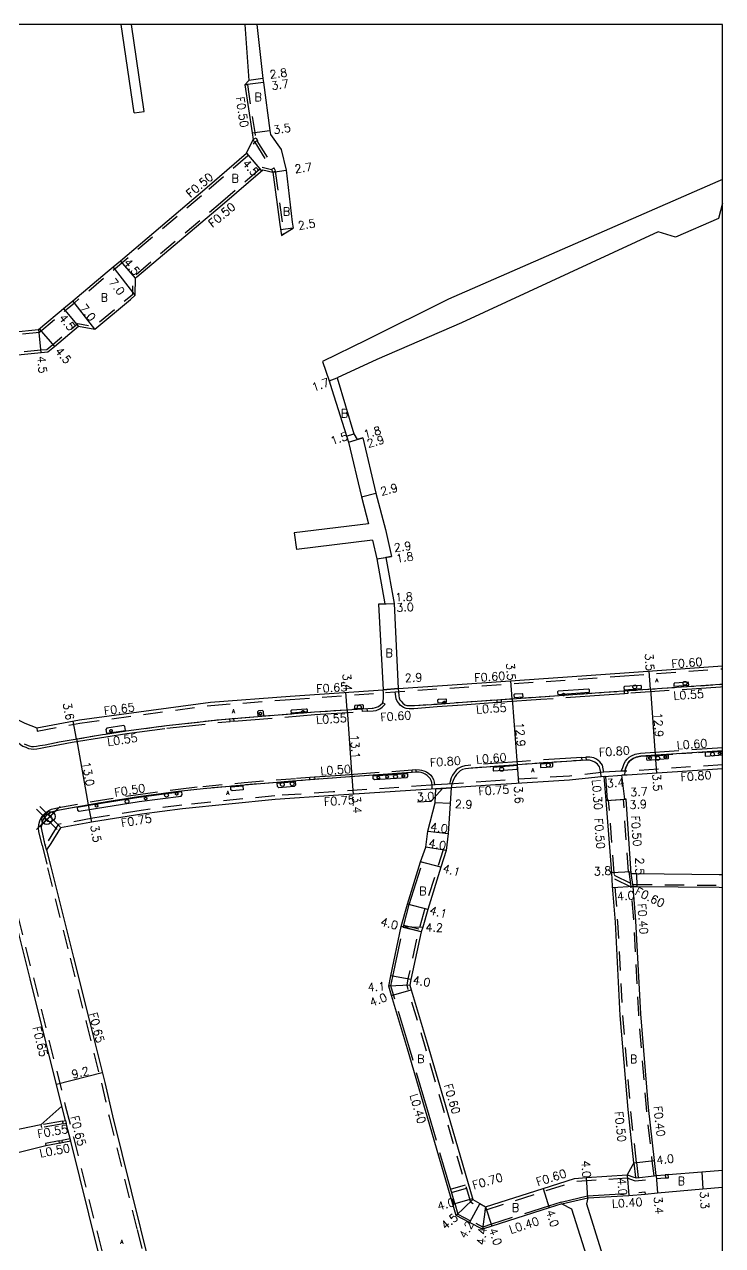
# Model space of a CAD drawing. Header units: metres. Extents: x -2400 to -1600, y -109800 to -109200.
# Drawn here: x -1735.9 to -1600, y -109437.7 to -109200 of the extents above; entities that cross this region are included whole.
import ezdxf

# ---------------------------------------------------------------- set-up
doc = ezdxf.new("R2010")
doc.units = ezdxf.units.M
doc.header["$LTSCALE"] = 2.5
doc.header["$PDMODE"] = 35
doc.header["$PDSIZE"] = 2
for name, pattern in [('2213000', [1.5, 1, -0.5]), ('2227000', [2.5, 2, -0.5]), ('2232000', [2.5, 1.5, -1]), ('2233000', [4, 3, -1])]:
    doc.linetypes.add(name, pattern=pattern)
doc.layers.get('0').update_dxf_attribs({"color": 150, "lineweight": 30})
for name, color, linetype in [('2101000', 177, 'Continuous'), ('2101001', 1, 'Continuous'), ('2102000', 191, 'Continuous'), ('2102001', 191, 'Continuous'), ('2213000', 6, '2213000'), ('2227000', 3, '2227000'), ('2227100', 7, 'Continuous'), ('2232000', 4, '2232000'), ('2233000', 62, '2233000'), ('2235000', 7, 'Continuous'), ('2236000', 3, 'Continuous'), ('2236100', 96, 'Continuous'), ('2238000', 11, 'Continuous'), ('2239000', 3, 'Continuous'), ('9107000', 111, 'Continuous'), ('9201100', 215, 'Continuous'), ('9201500', 222, 'Continuous'), ('9201600', 215, 'Continuous'), ('9202100', 82, 'Continuous'), ('9203500', 155, 'Continuous'), ('999', 7, 'Continuous')]:
    doc.layers.add(name, color=color, linetype=linetype)
doc.styles.add('Dm_Anotation', font='txt.shx', dxfattribs={"bigfont": 'pscdm.shx'})

# ---------------------------------------------------------------- blocks, each defined once
blk = doc.blocks.new('223900')
blk.add_lwpolyline([(-0.22, -0.37), (-0.44, -0.3), (-0.47, -0.27), (-0.48, -0.24), (-0.44, 0.01), (-0.48, 0.23), (-0.47, 0.27), (-0.45, 0.29), (-0.21, 0.38), (-0.04, 0.53), (0, 0.54), (0.03, 0.53), (0.22, 0.37), (0.44, 0.3), (0.47, 0.27), (0.48, 0.24), (0.44, -0.01), (0.48, -0.23), (0.47, -0.27), (0.45, -0.29), (0.21, -0.38), (0.04, -0.53), (0, -0.54), (-0.03, -0.53)], close=True)
blk = doc.blocks.new('223800')
blk.add_circle((0, 0), 0.75)

msp = doc.modelspace()

# ---------------------------------------------------------------- linework, layer by layer
at = {"layer": '2101000', "flags": 128}
for points in [[(-1692.99, -109200), (-1692.26, -109210.94)], [(-1690.69, -109200), (-1689.49, -109210.54), (-1689.4, -109211.29), (-1688.12, -109220.64), (-1688, -109221.45)], [(-1692.26, -109210.94), (-1693.01, -109211.79), (-1691.58, -109221.13), (-1691.41, -109222.37)], [(-1688, -109221.45), (-1685.94, -109224.35)], [(-1700.33, -109231.69), (-1692.68, -109225.09), (-1691.41, -109222.37)], [(-1685.94, -109224.35), (-1684.97, -109228.4), (-1683.78, -109238.51), (-1683.62, -109239.64)], [(-1697.41, -109235.11), (-1689.54, -109228.32)], [(-1689.54, -109228.32), (-1687.59, -109228.78), (-1686.19, -109238.94), (-1685.9, -109241.09)], [(-1733.17, -109259.39), (-1727.94, -109254.99), (-1726.52, -109253.8), (-1719.81, -109248.16), (-1718.66, -109247.19), (-1717.25, -109245.99), (-1700.33, -109231.69)], [(-1731.35, -109263.73), (-1730.1, -109262.69), (-1725.39, -109258.73), (-1722.22, -109259.33), (-1715.3, -109253.52), (-1714.36, -109252.72), (-1714.3, -109249.39), (-1714.02, -109249.16), (-1697.41, -109235.11)], [(-1748.63, -109260.92), (-1733.17, -109259.39)], [(-1752.88, -109265.86), (-1748.36, -109265.41), (-1732.68, -109263.87), (-1731.35, -109263.73)], [(-1676.62, -109269.38), (-1676.06, -109271.04), (-1672.85, -109281.32)], [(-1672.85, -109281.32), (-1670.3, -109291.98), (-1668.94, -109297.19)], [(-1670.06, -109280.5), (-1671.12, -109280.81)], [(-1670.06, -109280.5), (-1667.5, -109291.22), (-1665.65, -109298.34), (-1664.46, -109303.6), (-1665.55, -109303.75)], [(-1668.16, -109300.36), (-1667.33, -109304.01)], [(-1665.55, -109303.75), (-1663.96, -109312.73)], [(-1617.25, -109421.59), (-1618.41, -109411.18), (-1619.93, -109392.89), (-1620.88, -109374.77), (-1621.42, -109367.77), (-1621.59, -109365.16), (-1622.69, -109351.05), (-1623.05, -109346.36)], [(-1618.8, -109350.78), (-1619.02, -109350.8), (-1619.63, -109346.12)], [(-1631.3, -109429.6), (-1633.75, -109430.38), (-1644.9, -109433.95), (-1646.74, -109434.52), (-1649.27, -109433.22), (-1651.87, -109431.86), (-1652.52, -109429.63), (-1657.85, -109411.39), (-1661.34, -109399.41), (-1664.44, -109389.03), (-1664.97, -109387.18), (-1664.61, -109385.22), (-1662.55, -109375.62), (-1661.37, -109371.21), (-1658.81, -109363), (-1657.77, -109360.14), (-1657.41, -109357.03), (-1655.96, -109351.55), (-1655.85, -109348.82)], [(-1652.86, -109348.57), (-1653.06, -109351.67), (-1653.43, -109357.51), (-1653.83, -109360.8), (-1653.83, -109360.81), (-1654.85, -109364.07), (-1657.41, -109372.25), (-1658.35, -109375.74), (-1658.68, -109376.61), (-1660.67, -109385.9), (-1660.88, -109386.98), (-1660.61, -109387.89), (-1657.51, -109398.27), (-1654.01, -109410.26), (-1648.6, -109428.76), (-1647.27, -109429.53), (-1646.17, -109430.15), (-1634.96, -109426.57), (-1628.85, -109424.61), (-1626.47, -109424.44), (-1618.59, -109423.93)], [(-1617.77, -109365.27), (-1618.8, -109350.78)], [(-1617.77, -109365.27), (-1616.69, -109365.29)], [(-1616.69, -109365.29), (-1600.65, -109365.46), (-1600, -109365.49)], [(-1617.41, -109367.79), (-1616.62, -109367.79), (-1600.68, -109367.96), (-1600, -109367.97)], [(-1612.95, -109424.07), (-1613.28, -109421.14), (-1614.43, -109410.79), (-1615.93, -109392.62), (-1616.89, -109374.51), (-1617.41, -109367.79)], [(-1617.25, -109421.59), (-1618.59, -109423.93)], [(-1612.95, -109424.07), (-1611.17, -109423.93), (-1610.57, -109423.88), (-1604.07, -109423.36), (-1600, -109423.04)], [(-1626.24, -109428.43), (-1618.25, -109427.92), (-1615.08, -109427.66), (-1612.65, -109427.46), (-1603.83, -109426.65), (-1600, -109426.31)]]:
    msp.add_lwpolyline(points, dxfattribs=at)
at = {"layer": '2101000'}
for points in [[(-1675.02, -109268.81), (-1671.78, -109279.69), (-1671.12, -109280.81)], [(-1667.33, -109304.01), (-1665.76, -109312.81), (-1666.96, -109312.86)], [(-1666.96, -109312.86), (-1666.07, -109329.49)], [(-1663.96, -109312.73), (-1663.18, -109329.27)], [(-1663.18, -109329.27), (-1646.88, -109328.15), (-1619.11, -109326.22), (-1600, -109324.82)], [(-1738.17, -109334.87), (-1735.84, -109335.99), (-1733.54, -109336.9), (-1725.22, -109335.36), (-1699.69, -109331.9), (-1684.2, -109330.74), (-1666.07, -109329.49)], [(-1600, -109344.89), (-1618.59, -109346.14), (-1619.63, -109346.12)], [(-1623.05, -109346.36), (-1623.05, -109346.36), (-1629.78, -109347.09), (-1644.18, -109348), (-1652.86, -109348.57)], [(-1655.85, -109348.82), (-1656.75, -109348.83), (-1675.74, -109350.12), (-1687.14, -109350.89), (-1705.17, -109352.68), (-1713.08, -109353.74), (-1722.49, -109355.24), (-1728.91, -109356.41), (-1730.79, -109359.43)], [(-1730.79, -109359.43), (-1731.61, -109360.66), (-1730.77, -109363.98), (-1726.39, -109381.61), (-1723.25, -109394.04), (-1720.28, -109405.96), (-1718.79, -109412.46), (-1713.33, -109434.44), (-1709.83, -109448.55), (-1706.84, -109460.65), (-1705.03, -109467.93), (-1701.61, -109481.64), (-1699.18, -109489.81)], [(-1732.71, -109414.21), (-1728.62, -109410.57), (-1734.82, -109385.75), (-1740.53, -109362.94), (-1742.25, -109361.86)], [(-1718.74, -109449.56), (-1721.62, -109438.62), (-1726.9, -109417.4), (-1731.74, -109418.3)]]:
    msp.add_lwpolyline(points, dxfattribs=at)
at = {"layer": '2101001', "flags": 128}
msp.add_lwpolyline([(-1685.9, -109241.09), (-1685.43, -109240.79), (-1683.62, -109239.64)], dxfattribs=at)
at = {"layer": '2102000', "flags": 128}
for points in [[(-1714.59, -109217.21), (-1717.07, -109200)], [(-1712.61, -109216.93), (-1715.05, -109200)], [(-1600, -109230.21), (-1600.9, -109230.6), (-1653.34, -109253.5), (-1669.38, -109261.46), (-1677.89, -109265.61)], [(-1600.03, -109234.81), (-1600.82, -109237.77)], [(-1600, -109234.79), (-1600.03, -109234.81)], [(-1600.82, -109237.77), (-1609.19, -109241.42)], [(-1609.19, -109241.42), (-1612.56, -109240.4), (-1650.84, -109258.08), (-1667.29, -109265.21), (-1675.02, -109268.81)], [(-1677.89, -109265.61), (-1676.62, -109269.38)], [(-1668.94, -109297.19), (-1683.42, -109298.99)], [(-1668.16, -109300.36), (-1682.96, -109302.22)]]:
    msp.add_lwpolyline(points, dxfattribs=at)
at = {"layer": '2102000'}
for points in [[(-1732.71, -109414.21), (-1738.72, -109415.4), (-1743.31, -109416.46), (-1753.62, -109419.02)], [(-1731.74, -109418.3), (-1737.74, -109419.79), (-1742.26, -109420.84), (-1752.54, -109423.39)], [(-1626.24, -109428.43), (-1626.5, -109429.58), (-1621.84, -109444.53), (-1618.51, -109446.31)], [(-1631.3, -109429.6), (-1629.43, -109430.56), (-1624.43, -109446.31)]]:
    msp.add_lwpolyline(points, dxfattribs=at)
at = {"layer": '2102001', "flags": 128}
for points in [[(-1714.59, -109217.21), (-1712.61, -109216.93)], [(-1683.42, -109298.99), (-1682.96, -109302.22)]]:
    msp.add_lwpolyline(points, dxfattribs=at)
at = {"layer": '2213000'}
for points in [[(-1663.11, -109329.87), (-1663.02, -109330.7), (-1662.94, -109331.11), (-1662.81, -109331.44), (-1662.58, -109331.74), (-1662.27, -109332.13), (-1661.84, -109332.41), (-1661.46, -109332.55), (-1660.98, -109332.6), (-1659.97, -109332.57), (-1655.6, -109332.28), (-1650.65, -109331.93), (-1635.4, -109330.87), (-1623.08, -109330), (-1600.44, -109328.44), (-1600, -109328.41)], [(-1735.99, -109340.02), (-1735.5, -109340.25), (-1734.98, -109340.43), (-1734.56, -109340.52), (-1734.16, -109340.55), (-1733.59, -109340.5), (-1732.91, -109340.37), (-1731.9, -109340.2), (-1729.14, -109339.66), (-1726.8, -109339.26), (-1720.7, -109338.22), (-1720.16, -109338.13), (-1716.1, -109337.51), (-1708.27, -109336.47), (-1697.55, -109335.29), (-1679.44, -109333.81), (-1668.06, -109333.06), (-1667.57, -109332.99), (-1666.98, -109332.74), (-1666.61, -109332.47), (-1666.21, -109332.09), (-1666.06, -109331.67), (-1666, -109331.23), (-1666.02, -109330.77), (-1666.04, -109330.08)], [(-1623.73, -109345.64), (-1623.81, -109345.04), (-1623.95, -109344.51), (-1624.36, -109343.98), (-1624.86, -109343.58), (-1625.3, -109343.38), (-1625.91, -109343.23), (-1626.55, -109343.2), (-1639.01, -109344.03), (-1649.47, -109344.82), (-1650.05, -109344.9), (-1650.61, -109345.04), (-1651.12, -109345.32), (-1651.43, -109345.59), (-1651.82, -109346.02), (-1652.05, -109346.39), (-1652.32, -109346.84), (-1652.57, -109347.49), (-1652.71, -109347.82)], [(-1619.06, -109345.37), (-1618.82, -109344.73), (-1618.6, -109344.14), (-1618.38, -109343.75), (-1618.13, -109343.43), (-1617.82, -109343.15), (-1617.44, -109342.88), (-1616.84, -109342.64), (-1615.89, -109342.46), (-1600, -109341.37)], [(-1656.56, -109348.08), (-1656.62, -109347.59), (-1656.74, -109347.15), (-1656.94, -109346.77), (-1657.18, -109346.49), (-1657.49, -109346.18), (-1657.9, -109345.94), (-1658.32, -109345.74), (-1658.7, -109345.63), (-1659.1, -109345.57), (-1659.7, -109345.55), (-1674.31, -109346.59), (-1682.89, -109347.23), (-1693.11, -109348.05), (-1701.11, -109348.79), (-1705.94, -109349.33), (-1713.69, -109350.35), (-1722.25, -109351.69), (-1729.13, -109352.94), (-1730.48, -109353.27), (-1730.93, -109353.47), (-1731.45, -109353.81), (-1731.83, -109354.2), (-1732.19, -109354.7), (-1732.45, -109355.24), (-1732.61, -109355.82), (-1732.65, -109356.41), (-1732.57, -109357.02), (-1731.95, -109359.67)], [(-1731.91, -109359.84), (-1731.95, -109359.67)]]:
    msp.add_lwpolyline(points, dxfattribs=at)
at = {"layer": '2227000'}
for points in [[(-1698.47, -109335.39), (-1697.55, -109335.29), (-1694.76, -109335.06)], [(-1720.7, -109338.22), (-1720.16, -109338.13), (-1716.1, -109337.51), (-1715.6, -109337.44)], [(-1709.48, -109336.63), (-1708.27, -109336.47), (-1707.68, -109336.4)], [(-1732.45, -109355.24), (-1732.19, -109354.7), (-1731.83, -109354.2), (-1731.45, -109353.81), (-1730.93, -109353.47)]]:
    msp.add_lwpolyline(points, dxfattribs=at)
at = {"layer": '2227100'}
for p in [(-1731.55, -109354.73, 8.14), (-1730.95, -109354.2, 8.13)]:
    msp.add_point(p, dxfattribs=at)
at = {"layer": '2232000', "flags": 128}
for points in [[(-1693.01, -109211.79), (-1692.52, -109211.72)], [(-1692.52, -109211.72), (-1691.09, -109221.06), (-1690.94, -109222.14)], [(-1700.01, -109232.07), (-1692.27, -109225.39), (-1691.1, -109222.89)], [(-1691.1, -109222.89), (-1687.81, -109228.21)], [(-1690.65, -109222.67), (-1687.36, -109227.99)], [(-1697.74, -109234.73), (-1689.67, -109227.78)], [(-1689.67, -109227.78), (-1687.81, -109228.21)], [(-1687.12, -109228.55), (-1685.7, -109238.87), (-1685.43, -109240.79)], [(-1732.97, -109259.88), (-1727.62, -109255.38), (-1726.2, -109254.18), (-1719.49, -109248.55), (-1718.34, -109247.57), (-1716.92, -109246.37), (-1700.01, -109232.07)], [(-1731.55, -109263.25), (-1730.42, -109262.31), (-1725.53, -109258.19), (-1722.36, -109258.79), (-1715.62, -109253.13), (-1714.85, -109252.48), (-1714.79, -109249.16), (-1714.35, -109248.78), (-1697.74, -109234.73)], [(-1685.43, -109240.79), (-1685.9, -109241.09)], [(-1748.72, -109261.43), (-1732.97, -109259.88)], [(-1616.76, -109421.53), (-1617.92, -109411.13), (-1619.43, -109392.86), (-1620.39, -109374.74), (-1620.92, -109367.73), (-1621.04, -109365.91), (-1621.07, -109365.45), (-1621.09, -109365.13), (-1622.19, -109351.01), (-1622.39, -109351.02), (-1622.69, -109351.05)], [(-1619.3, -109350.82), (-1619.02, -109350.8)], [(-1618.3, -109364.98), (-1619.3, -109350.82)], [(-1653.83, -109360.8), (-1654.42, -109360.68), (-1655.43, -109363.91), (-1657.99, -109372.09), (-1658.92, -109375.56), (-1659.11, -109376.06), (-1659.25, -109376.44), (-1661.26, -109385.78), (-1661.5, -109387.01), (-1661.18, -109388.06), (-1658.08, -109398.44), (-1654.59, -109410.42), (-1650.04, -109426), (-1649.92, -109426.39), (-1649.11, -109429.16), (-1647.57, -109430.05), (-1646.24, -109430.81)], [(-1617.79, -109367.96), (-1621.01, -109366.37)], [(-1618.3, -109364.98), (-1618.2, -109364.97), (-1617.8, -109364.94)], [(-1617.8, -109367.83), (-1618.22, -109364.97)], [(-1617.41, -109367.79), (-1617.77, -109365.27)], [(-1613.35, -109424.11), (-1613.68, -109421.19), (-1614.83, -109410.83), (-1616.33, -109392.65), (-1617.29, -109374.54), (-1617.8, -109367.83)], [(-1617.47, -109367.39), (-1616.61, -109367.39), (-1600.67, -109367.56), (-1600, -109367.57)], [(-1662.16, -109375.71), (-1659.25, -109376.44)], [(-1662.06, -109375.33), (-1659.11, -109376.06)], [(-1617.25, -109421.59), (-1616.93, -109424.46)], [(-1616.76, -109421.53), (-1616.43, -109424.45)], [(-1618.59, -109423.93), (-1617.28, -109424.39)], [(-1616.78, -109424.49), (-1613.35, -109424.11), (-1612.95, -109424.07)], [(-1652.96, -109426.7), (-1650.08, -109425.86)], [(-1646.24, -109430.81), (-1634.77, -109427.14), (-1628.73, -109425.21), (-1626.42, -109425.04), (-1618.67, -109424.54)], [(-1618.67, -109424.54), (-1617.02, -109425.12), (-1612.9, -109424.67)], [(-1617.28, -109424.39), (-1616.78, -109424.49)], [(-1612.9, -109424.67), (-1611.13, -109424.53)], [(-1652.76, -109427.37), (-1649.88, -109426.53)]]:
    msp.add_lwpolyline(points, dxfattribs=at)
at = {"layer": '2232000'}
for points in [[(-1752.96, -109265.36), (-1748.41, -109264.91), (-1732.72, -109263.37), (-1731.55, -109263.25)], [(-1733.54, -109336.9), (-1733.42, -109337.55), (-1725.12, -109336.01), (-1699.62, -109332.56), (-1684.16, -109331.39), (-1665.6, -109330.04), (-1646.84, -109328.74), (-1619.07, -109326.81), (-1600, -109325.42)], [(-1663.18, -109329.27), (-1666.07, -109329.49)], [(-1600, -109344.11), (-1618.66, -109345.38), (-1619.75, -109345.35), (-1623.11, -109345.57), (-1629.83, -109346.3), (-1644.23, -109347.21), (-1652.3, -109347.8), (-1655.97, -109348.04), (-1656.8, -109348.09), (-1675.79, -109349.39), (-1687.2, -109350.15), (-1705.25, -109351.95), (-1713.19, -109353.01), (-1722.61, -109354.52), (-1729.36, -109355.74), (-1731.78, -109359.64)], [(-1732.47, -109359.78), (-1733.09, -109357.11), (-1733.18, -109356.43), (-1733.13, -109355.73), (-1732.94, -109355.05), (-1732.64, -109354.43), (-1732.24, -109353.86), (-1731.79, -109353.4), (-1731.18, -109353.01), (-1730.65, -109352.77), (-1729.26, -109352.43), (-1722.33, -109351.21), (-1713.76, -109349.87), (-1706, -109348.84), (-1701.16, -109348.31), (-1693.15, -109347.57), (-1682.93, -109346.74), (-1680.38, -109346.55)], [(-1623.05, -109346.36), (-1619.63, -109346.12)], [(-1652.86, -109348.57), (-1655.85, -109348.82)], [(-1732.47, -109359.78), (-1731.42, -109364.14), (-1727.04, -109381.77), (-1723.9, -109394.2), (-1720.93, -109406.11), (-1719.44, -109412.61), (-1713.98, -109434.6), (-1710.48, -109448.71), (-1707.48, -109460.81), (-1705.67, -109468.09), (-1702.25, -109481.8), (-1699.83, -109489.94)], [(-1731.91, -109359.84), (-1731.78, -109359.64)], [(-1740.3, -109361.44), (-1734.19, -109385.59), (-1727.99, -109410.41), (-1726.39, -109416.61), (-1720.95, -109438.45), (-1717.19, -109453.57), (-1710.97, -109478.85), (-1706.96, -109495.02), (-1703.03, -109510.56), (-1700.92, -109517.98), (-1699.76, -109521.87), (-1697.69, -109528.45), (-1696.98, -109530.57), (-1695.08, -109536.03), (-1691.86, -109545.51), (-1690.48, -109549.57), (-1689.08, -109554.25), (-1681.85, -109575.33), (-1676.31, -109591.1), (-1671.99, -109603.69)], [(-1617.89, -109367.24), (-1621.06, -109365.68)], [(-1727.92, -109413.33), (-1728.62, -109410.57)], [(-1728.5, -109413.5), (-1732.71, -109414.21)], [(-1732.71, -109414.21), (-1732.58, -109414.73)], [(-1728.37, -109414), (-1732.58, -109414.73)], [(-1726.9, -109417.4), (-1727.77, -109413.95)]]:
    msp.add_lwpolyline(points, dxfattribs=at)
at = {"layer": '2233000'}
for points in [[(-1600, -109328.97), (-1600.4, -109328.99), (-1618.45, -109330.24)], [(-1643.86, -109332.02), (-1650.61, -109332.49), (-1655.56, -109332.84), (-1660.11, -109333.19), (-1661.01, -109333.22), (-1661.6, -109333.15), (-1662.12, -109332.96), (-1662.75, -109332.51), (-1663.06, -109332.12), (-1663.35, -109331.74), (-1663.53, -109331.28), (-1663.63, -109330.8), (-1663.72, -109329.91)], [(-1619.07, -109330.28), (-1623.04, -109330.56), (-1635.36, -109331.43), (-1643.09, -109331.96)], [(-1695.18, -109335.64), (-1679.4, -109334.34), (-1670.1, -109333.73)], [(-1669.2, -109333.67), (-1668.01, -109333.59), (-1667.43, -109333.52), (-1666.71, -109333.21), (-1666.27, -109332.88), (-1665.81, -109332.45), (-1665.72, -109332.33), (-1666.16, -109332.03)], [(-1739.02, -109335.14), (-1738.17, -109338.29), (-1737.97, -109338.69), (-1737.56, -109339.31), (-1737.12, -109339.77), (-1736.68, -109340.18), (-1736.23, -109340.46), (-1735.68, -109340.71), (-1735.11, -109340.91), (-1734.63, -109341.02), (-1734.16, -109341.05), (-1733.52, -109340.99), (-1732.83, -109340.86), (-1731.81, -109340.69), (-1729.05, -109340.16), (-1726.63, -109339.74), (-1720.07, -109338.66), (-1716.02, -109338.04), (-1708.2, -109337), (-1697.5, -109335.83), (-1695.89, -109335.69)], [(-1619.75, -109345.35), (-1619.43, -109344.61), (-1619.16, -109343.88), (-1618.9, -109343.41), (-1618.59, -109343.01), (-1618.2, -109342.66), (-1617.73, -109342.34), (-1617.01, -109342.04), (-1615.97, -109341.85), (-1600, -109340.75)], [(-1627.39, -109342.67), (-1639.05, -109343.45), (-1649.53, -109344.24), (-1650.16, -109344.32), (-1650.83, -109344.48), (-1651.46, -109344.83), (-1651.85, -109345.17), (-1652.29, -109345.66), (-1652.58, -109346.11), (-1652.83, -109346.66), (-1653.05, -109347.38), (-1653.2, -109347.86)], [(-1623.11, -109345.57), (-1623.22, -109344.93), (-1623.41, -109344.19), (-1623.91, -109343.54), (-1624.54, -109343.04), (-1625.09, -109342.79), (-1625.82, -109342.6), (-1626.62, -109342.62)], [(-1679.42, -109346.48), (-1674.34, -109346.1), (-1660.46, -109345.11)], [(-1659.74, -109345.06), (-1659.7, -109345.06), (-1658.99, -109345.1), (-1658.61, -109345.15), (-1658.14, -109345.28), (-1657.67, -109345.51), (-1657.19, -109345.79), (-1656.82, -109346.15), (-1656.53, -109346.5), (-1656.28, -109346.98), (-1656.14, -109347.5), (-1656.07, -109348.05)], [(-1652.13, -109429.53), (-1652.81, -109427.23), (-1652.92, -109426.84), (-1657.47, -109411.27), (-1660.96, -109399.29), (-1664.06, -109388.92), (-1664.56, -109387.16), (-1664.22, -109385.3), (-1662.16, -109375.71), (-1662.06, -109375.33), (-1660.99, -109371.32), (-1658.42, -109363.11), (-1658.81, -109363)], [(-1727.03, -109416.9), (-1728.67, -109417.22)], [(-1729.18, -109417.32), (-1731.85, -109417.83)], [(-1731.85, -109417.83), (-1731.74, -109418.3)]]:
    msp.add_lwpolyline(points, dxfattribs=at)
at = {"layer": '2233000', "flags": 128}
for points in [[(-1623.05, -109346.36), (-1622.76, -109346.34)], [(-1622.39, -109351.02), (-1622.76, -109346.34)], [(-1631.42, -109429.22), (-1626.27, -109428.03)], [(-1631.3, -109429.6), (-1626.24, -109428.43)], [(-1626.27, -109428.03), (-1618.28, -109427.52), (-1615.11, -109427.26)], [(-1615.11, -109427.26), (-1615.08, -109427.66)], [(-1652.13, -109429.53), (-1651.53, -109431.59), (-1649.09, -109432.87)], [(-1631.42, -109429.22), (-1633.87, -109430), (-1645.02, -109433.56), (-1646.7, -109434.09), (-1649.09, -109432.87)]]:
    msp.add_lwpolyline(points, dxfattribs=at)
at = {"layer": '2235000', "flags": 128}
for points in [[(-1690.84, -109222.09), (-1690.58, -109222.63), (-1690.65, -109222.67), (-1691.15, -109222.91), (-1691.41, -109222.37), (-1690.94, -109222.14)], [(-1687.29, -109227.95), (-1687.36, -109227.99), (-1687.81, -109228.21), (-1687.85, -109228.23), (-1687.59, -109228.78), (-1687.12, -109228.55), (-1687.02, -109228.5)], [(-1610.57, -109423.88), (-1611.17, -109423.93), (-1611.13, -109424.53), (-1610.53, -109424.48)]]:
    msp.add_lwpolyline(points, close=True, dxfattribs=at)
at = {"layer": '2235000'}
for points in [[(-1618.49, -109329.68), (-1618.45, -109330.24), (-1619.07, -109330.28), (-1619.11, -109329.73)], [(-1669.23, -109333.13), (-1669.2, -109333.67), (-1670.1, -109333.73), (-1670.14, -109333.19)], [(-1643.13, -109331.41), (-1643.09, -109331.96), (-1643.86, -109332.02), (-1643.9, -109331.46)], [(-1695.22, -109335.1), (-1695.18, -109335.64), (-1695.89, -109335.69), (-1695.93, -109335.16)], [(-1627.35, -109343.26), (-1627.39, -109342.67), (-1626.62, -109342.62), (-1626.58, -109343.21)], [(-1660.42, -109345.6), (-1660.46, -109345.11), (-1659.74, -109345.06), (-1659.7, -109345.55)], [(-1680.34, -109347.04), (-1680.38, -109346.55), (-1679.42, -109346.48), (-1679.38, -109346.97)], [(-1728.35, -109414.09), (-1728.5, -109413.47), (-1727.92, -109413.33), (-1727.77, -109413.95)], [(-1729.08, -109417.81), (-1729.18, -109417.32), (-1728.67, -109417.22), (-1728.57, -109417.71)]]:
    msp.add_lwpolyline(points, close=True, dxfattribs=at)
at = {"layer": '2236000'}
msp.add_lwpolyline([(-1689.29, -109334.5), (-1689.36, -109333.74), (-1689.58, -109333.56), (-1690.36, -109333.62), (-1690.54, -109333.83), (-1690.48, -109334.6)], close=True, dxfattribs=at)
at = {"layer": '2236100'}
for points in [[(-1615.77, -109329.27), (-1615.81, -109328.79), (-1615.84, -109328.73), (-1615.87, -109328.7), (-1615.91, -109328.68), (-1619.08, -109328.87), (-1619.12, -109328.9), (-1619.16, -109328.94), (-1619.2, -109329), (-1619.21, -109329.08), (-1619.18, -109329.5)], [(-1606.59, -109328.64), (-1606.62, -109328.15), (-1606.66, -109328.09), (-1606.69, -109328.07), (-1606.73, -109328.05), (-1609.36, -109328.2), (-1609.4, -109328.23), (-1609.44, -109328.26), (-1609.48, -109328.33), (-1609.49, -109328.4), (-1609.46, -109328.83)], [(-1653.72, -109331.92), (-1653.75, -109331.44), (-1653.78, -109331.38), (-1653.81, -109331.36), (-1653.85, -109331.34), (-1653.9, -109331.34), (-1655.36, -109331.42), (-1655.4, -109331.44), (-1655.44, -109331.48), (-1655.48, -109331.54), (-1655.49, -109331.62), (-1655.46, -109332.05)], [(-1638.85, -109330.88), (-1638.88, -109330.4), (-1638.92, -109330.34), (-1638.95, -109330.32), (-1638.99, -109330.3), (-1639.04, -109330.3), (-1640.49, -109330.37), (-1640.53, -109330.4), (-1640.57, -109330.44), (-1640.61, -109330.5), (-1640.62, -109330.58), (-1640.59, -109331)], [(-1625.91, -109329.97), (-1625.94, -109329.49), (-1625.98, -109329.43), (-1626.01, -109329.41), (-1626.04, -109329.39), (-1626.1, -109329.39), (-1631.99, -109329.78), (-1632.03, -109329.81), (-1632.07, -109329.84), (-1632.11, -109329.9), (-1632.12, -109329.98), (-1632.09, -109330.41)], [(-1683.95, -109334.06), (-1683.99, -109333.6), (-1683.97, -109333.53), (-1683.93, -109333.48), (-1683.88, -109333.44), (-1683.82, -109333.41), (-1681.07, -109333.2), (-1681.02, -109333.21), (-1680.97, -109333.25), (-1680.94, -109333.29), (-1680.91, -109333.33), (-1680.87, -109333.81)], [(-1669.91, -109333.06), (-1669.94, -109332.57), (-1669.98, -109332.51), (-1670.01, -109332.49), (-1670.05, -109332.47), (-1670.1, -109332.47), (-1671.55, -109332.55), (-1671.59, -109332.57), (-1671.63, -109332.61), (-1671.67, -109332.67), (-1671.68, -109332.75), (-1671.65, -109333.18)], [(-1716.23, -109337.41), (-1716.36, -109336.66), (-1716.6, -109336.49), (-1719.91, -109337.01), (-1720.08, -109337.23), (-1719.95, -109337.98)], [(-1614.78, -109342.51), (-1614.79, -109343.04), (-1614.76, -109343.13), (-1614.71, -109343.19), (-1610.58, -109342.9), (-1610.53, -109342.84), (-1610.51, -109342.75), (-1610.51, -109342.22)], [(-1644.69, -109344.64), (-1644.69, -109345.17), (-1644.67, -109345.26), (-1644.62, -109345.32), (-1640.02, -109344.96), (-1639.97, -109344.91), (-1639.95, -109344.82), (-1639.95, -109344.28)], [(-1635.46, -109343.98), (-1635.46, -109344.51), (-1635.44, -109344.6), (-1635.39, -109344.65), (-1633.15, -109344.5), (-1633.1, -109344.44), (-1633.08, -109344.35), (-1633.07, -109343.82)], [(-1686.4, -109348.6), (-1686.68, -109348.34), (-1686.73, -109347.67), (-1683.23, -109347.39), (-1683.18, -109348.09), (-1683.41, -109348.35)], [(-1661.36, -109345.8), (-1661.32, -109346.38), (-1661.54, -109346.63), (-1667.75, -109347.07), (-1668.01, -109346.85), (-1668.05, -109346.28)], [(-1705.42, -109350.2), (-1705.21, -109349.91), (-1705.27, -109349.39), (-1713.67, -109350.48), (-1722.22, -109351.83), (-1725.67, -109352.44), (-1725.59, -109352.95), (-1725.29, -109353.14), (-1722.09, -109352.6), (-1713.56, -109351.26)], [(-1693.4, -109348.22), (-1693.34, -109349), (-1695.46, -109349.16), (-1695.72, -109348.97), (-1695.76, -109348.43)]]:
    msp.add_lwpolyline(points, close=True, dxfattribs=at)
for points in [[(-1603.4, -109341.73), (-1603.41, -109342.26), (-1603.38, -109342.35), (-1603.33, -109342.41), (-1600.75, -109342.22), (-1600, -109342.17)], [(-1600, -109341.5), (-1603.4, -109341.73)]]:
    msp.add_lwpolyline(points, dxfattribs=at)
at = {"layer": '9107000'}
for points in [[(-1663.18, -109329.27), (-1663.11, -109329.87), (-1663.02, -109330.7), (-1662.94, -109331.11), (-1662.81, -109331.44), (-1662.58, -109331.74), (-1662.27, -109332.13), (-1661.84, -109332.41), (-1661.46, -109332.55), (-1660.98, -109332.6), (-1659.97, -109332.57), (-1655.6, -109332.28), (-1650.65, -109331.93), (-1635.4, -109330.87), (-1623.08, -109330), (-1600.44, -109328.44), (-1600, -109328.41)], [(-1735.99, -109340.02), (-1735.5, -109340.25), (-1734.98, -109340.43), (-1734.56, -109340.52), (-1734.16, -109340.55), (-1733.59, -109340.5), (-1732.91, -109340.37), (-1731.9, -109340.2), (-1729.14, -109339.66), (-1726.8, -109339.26), (-1720.7, -109338.22), (-1720.16, -109338.13), (-1716.1, -109337.51), (-1708.27, -109336.47), (-1697.55, -109335.29), (-1679.44, -109333.81), (-1668.06, -109333.06), (-1667.57, -109332.99), (-1666.98, -109332.74), (-1666.61, -109332.47), (-1666.21, -109332.09), (-1666.06, -109331.67), (-1666, -109331.23), (-1666.02, -109330.77), (-1666.04, -109330.08), (-1666.07, -109329.49)], [(-1623.64, -109346.42), (-1623.73, -109345.64), (-1623.81, -109345.04), (-1623.95, -109344.51), (-1624.36, -109343.98), (-1624.86, -109343.58), (-1625.3, -109343.38), (-1625.91, -109343.23), (-1626.55, -109343.2), (-1639.01, -109344.03), (-1649.47, -109344.82), (-1650.05, -109344.9), (-1650.61, -109345.04), (-1651.12, -109345.32), (-1651.43, -109345.59), (-1651.82, -109346.02), (-1652.05, -109346.39), (-1652.32, -109346.84), (-1652.57, -109347.49), (-1652.71, -109347.82), (-1652.86, -109348.57)], [(-1600, -109341.37), (-1615.89, -109342.46), (-1616.84, -109342.64), (-1617.44, -109342.88), (-1617.82, -109343.15), (-1618.13, -109343.43), (-1618.38, -109343.75), (-1618.6, -109344.14), (-1618.82, -109344.73), (-1619.06, -109345.37), (-1619.1, -109346.13)], [(-1656.51, -109348.83), (-1656.56, -109348.08), (-1656.62, -109347.59), (-1656.74, -109347.15), (-1656.94, -109346.77), (-1657.18, -109346.49), (-1657.49, -109346.18), (-1657.9, -109345.94), (-1658.32, -109345.74), (-1658.7, -109345.63), (-1659.1, -109345.57), (-1659.7, -109345.55), (-1674.31, -109346.59), (-1682.89, -109347.23), (-1693.11, -109348.05), (-1701.11, -109348.79), (-1705.94, -109349.33), (-1713.69, -109350.35), (-1722.25, -109351.69), (-1729.13, -109352.94), (-1730.48, -109353.27), (-1730.93, -109353.47), (-1731.45, -109353.81), (-1731.83, -109354.2), (-1732.19, -109354.7), (-1732.45, -109355.24), (-1732.61, -109355.82), (-1732.65, -109356.41), (-1732.57, -109357.02), (-1731.95, -109359.67)], [(-1731.95, -109359.67), (-1731.91, -109359.84), (-1731.71, -109360.68), (-1731.61, -109360.66)]]:
    msp.add_lwpolyline(points, dxfattribs=at)
at = {"layer": '9201100', "flags": 128}
for points in [[(-1689.4, -109211.29), (-1693.01, -109211.79)], [(-1689.49, -109210.54), (-1692.26, -109210.94)], [(-1691.58, -109221.13), (-1688.12, -109220.64)], [(-1687.59, -109228.78), (-1684.97, -109228.4)], [(-1714.36, -109252.72), (-1718.66, -109247.19)], [(-1714.3, -109249.39), (-1717.25, -109245.99)], [(-1722.22, -109259.33), (-1726.52, -109253.8)], [(-1733.17, -109259.39), (-1732.76, -109263.87)], [(-1733.04, -109259.28), (-1730.1, -109262.69)], [(-1676.62, -109269.38), (-1675.02, -109268.81)], [(-1672.85, -109281.32), (-1670.06, -109280.5)], [(-1672.85, -109281.32), (-1671.12, -109280.81)], [(-1670.3, -109291.98), (-1667.5, -109291.22)], [(-1667.33, -109304.01), (-1664.46, -109303.6)], [(-1667.33, -109304.01), (-1665.55, -109303.75)], [(-1666.96, -109312.86), (-1663.96, -109312.73)], [(-1665.76, -109312.81), (-1663.96, -109312.73)], [(-1614.01, -109329.37), (-1614.27, -109325.86)], [(-1640.95, -109331.25), (-1641.2, -109327.75)], [(-1673.09, -109333.39), (-1673.33, -109329.99)], [(-1666.07, -109329.49), (-1663.18, -109329.27)], [(-1640.95, -109331.25), (-1639.98, -109344.11)], [(-1614.01, -109329.37), (-1613.12, -109342.27)], [(-1673.09, -109333.39), (-1672.16, -109346.44)], [(-1725.82, -109339.09), (-1726.47, -109335.59)], [(-1725.82, -109339.09), (-1723.49, -109351.92)], [(-1613.12, -109342.27), (-1612.89, -109345.76)], [(-1639.98, -109344.11), (-1639.76, -109347.72)], [(-1672.16, -109346.44), (-1671.93, -109349.87)], [(-1623.05, -109346.36), (-1619.63, -109346.12)], [(-1655.85, -109348.82), (-1652.86, -109348.57)], [(-1723.49, -109351.92), (-1722.87, -109355.31)], [(-1653.06, -109351.67), (-1655.96, -109351.55)], [(-1622.69, -109351.05), (-1618.8, -109350.78)], [(-1622.69, -109351.05), (-1619.02, -109350.8)], [(-1657.41, -109357.03), (-1653.43, -109357.51)], [(-1653.83, -109360.81), (-1657.77, -109360.14)], [(-1654.85, -109364.07), (-1658.81, -109363)], [(-1617.8, -109364.94), (-1621.59, -109365.16)], [(-1616.62, -109367.79), (-1616.69, -109365.29)], [(-1617.41, -109367.79), (-1621.39, -109368.09)], [(-1657.41, -109372.25), (-1661.37, -109371.21)], [(-1662.55, -109375.62), (-1658.35, -109375.74)], [(-1658.68, -109376.61), (-1662.55, -109375.62)], [(-1660.67, -109385.9), (-1664.61, -109385.22)], [(-1660.88, -109386.98), (-1664.97, -109387.18)], [(-1664.44, -109389.03), (-1660.61, -109387.89)], [(-1729.7, -109406.25), (-1720.76, -109404.03)], [(-1617.25, -109421.59), (-1613.28, -109421.14)], [(-1618.59, -109423.93), (-1618.25, -109427.92)], [(-1612.95, -109424.07), (-1612.65, -109427.46)], [(-1604.07, -109423.36), (-1603.83, -109426.65)], [(-1626.24, -109428.43), (-1626.47, -109424.44)], [(-1648.6, -109428.76), (-1651.87, -109431.86)], [(-1634.96, -109426.57), (-1633.75, -109430.38)], [(-1647.27, -109429.53), (-1649.27, -109433.22)], [(-1646.17, -109430.15), (-1646.74, -109434.52)], [(-1646.17, -109430.15), (-1644.9, -109433.95)]]:
    msp.add_lwpolyline(points, dxfattribs=at)
at = {"layer": '9201100'}
for points in [[(-1692.68, -109225.09), (-1689.74, -109228.49)], [(-1683.62, -109239.64), (-1686.05, -109239.97)], [(-1725.39, -109258.73), (-1728.28, -109255.28)], [(-1673.21, -109280.16), (-1671.78, -109279.69)], [(-1652.52, -109429.63), (-1648.68, -109428.51)]]:
    msp.add_lwpolyline(points, dxfattribs=at)
at = {"layer": '9201600', "flags": 128}
msp.add_lwpolyline([(-1654.51, -109348.71), (-1656.78, -109351.24), (-1659.37, -109351.39)], dxfattribs=at)
at = {"layer": '999'}
msp.add_lwpolyline([(-2400, -109800), (-1600, -109800), (-1600, -109200), (-2400, -109200)], close=True, dxfattribs=at)

# ---------------------------------------------------------------- block references
at = {"layer": '2238000', "xscale": 0.5, "yscale": 0.5, "zscale": 0.5}
for p in [(-1617.1, -109328.95, 4.02), (-1607.33, -109328.26, 3.72), (-1670.74, -109332.9, 5.24), (-1612.61, -109342.84, 3.86), (-1601.96, -109342.05, 3.7), (-1643.01, -109345, 4.45), (-1633.94, -109344.18, 4.34), (-1685.7, -109347.96, 5.69), (-1683.81, -109347.83, 5.69), (-1663.67, -109346.42, 5.1), (-1708.27, -109350.02, 6.43), (-1715.95, -109351.26, 6.76)]:
    msp.add_blockref('223800', p, dxfattribs=at)
at = {"layer": '2239000', "xscale": 0.5, "yscale": 0.5, "zscale": 0.5}
for p in [(-1630.96, -109330.43, 4.1), (-1681.7, -109333.81, 5.61), (-1654.17, -109332.01, 4.85), (-1689.98, -109334.15, 5.8), (-1719.08, -109337.49, 7.12), (-1614.11, -109342.8, 3.92), (-1611.14, -109342.6, 3.92), (-1600.56, -109341.88, 3.7), (-1667, -109346.61, 5.23), (-1665.31, -109346.47, 5.23), (-1662.15, -109346.29, 5.03), (-1712.34, -109350.67, 6.64), (-1706.28, -109349.77, 6.31), (-1721.89, -109352.08, 7.01)]:
    msp.add_blockref('223900', p, dxfattribs=at)

# ---------------------------------------------------------------- texts
at = {"layer": '9201500', "style": 'Dm_Anotation'}
for s, rotation, p in [('2.8', 8.1033, (-1688.06, -109210.58)), ('3.7', 7.9851, (-1687.75, -109212.75)), ('3.5', 8.0559, (-1687.36, -109221.34)), ('4.5', 310.7841, (-1693.61, -109227.11)), ('2.7', 8.1251, (-1683.2, -109228.95)), ('2.5', 9.1725, (-1682.53, -109239.99)), ('4.5', 310.9401, (-1716.74, -109246.42)), ('7.0', 307.8825, (-1719.6, -109250.2)), ('7.0', 307.9024, (-1725.27, -109255.24)), ('4.5', 310.0469, (-1729.33, -109257.18)), ('4.5', 275.2406, (-1733.42, -109264.58)), ('4.5', 310.3996, (-1730.08, -109263.64)), ('1.7', 19.704, (-1679.62, -109271.48)), ('1.8', 16.3747, (-1669.63, -109280.65)), ('1.5', 18.2326, (-1676.04, -109281.88)), ('2.9', 16.3747, (-1668.98, -109282.44)), ('2.9', 15.2027, (-1666.38, -109291.74)), ('2.9', 7.9223, (-1663.89, -109302.69)), ('1.8', 7.9223, (-1663.48, -109304.76)), ('1.8', 2.5714, (-1663.71, -109312.31)), ('3.0', 2.5714, (-1663.5, -109314.32)), ('3.5', 274.1761, (-1615.13, -109322.47)), ('3.4', 273.9353, (-1673.99, -109326.4)), ('2.9', 3.1289, (-1661.84, -109328.04)), ('3.5', 273.9692, (-1642.14, -109324.32)), ('3.6', 280.5089, (-1728.43, -109332.17)), ('12.9', 273.9388, (-1613.44, -109334.01)), ('12.9', 274.3092, (-1640.35, -109335.87)), ('13.1', 274.0811, (-1672.5, -109338.26)), ('13.0', 280.2995, (-1724.73, -109343.67)), ('3.4', 3.9457, (-1622.51, -109348.54)), ('3.5', 273.8346, (-1613.66, -109345.92)), ('3.0', 3.3314, (-1659.5, -109351.2)), ('3.6', 273.6176, (-1640.6, -109348.31)), ('3.7', 3.9031, (-1617.95, -109350.27)), ('3.4', 273.9055, (-1672.13, -109350.23)), ('2.9', 357.5078, (-1652.15, -109352.51)), ('3.9', 3.9031, (-1618.1, -109352.73)), ('3.5', 280.2732, (-1723.1, -109355.98)), ('4.0', 353.1318, (-1657, -109356.98)), ('4.0', 350.339, (-1657.36, -109360.11)), ('4.1', 344.8877, (-1654.62, -109364.96)), ('3.8', 3.2926, (-1625.03, -109365.68)), ('2.5', 270.7543, (-1616.96, -109362.16)), ('4.0', 4.3631, (-1620.5, -109370.53)), ('4.0', 345.6822, (-1666.72, -109375.38)), ('4.1', 345.2725, (-1657.18, -109373.14)), ('4.2', 358.3755, (-1657.88, -109376.55)), ('4.0', 350.1981, (-1660.41, -109386.76)), ('4.1', 2.869, (-1669.08, -109388.19)), ('4.0', 20.6897, (-1668.36, -109391.2)), ('9.2', 13.9943, (-1726.53, -109405.21)), ('4.0', 273.1957, (-1627.43, -109421.15)), ('4.0', 6.3572, (-1612.79, -109421.89)), ('4.0', 274.826, (-1620.46, -109424.62)), ('4.0', 16.2904, (-1655.26, -109430.88)), ('3.4', 275.0407, (-1613.39, -109428.22)), ('3.3', 274.0927, (-1604.43, -109427.19)), ('4.0', 287.5385, (-1634.39, -109431)), ('4.5', 40.1591, (-1653.96, -109434.7)), ('4.2', 61.5656, (-1650.01, -109436.51)), ('4.4', 82.5919, (-1646.33, -109437.71)), ('4.0', 288.5921, (-1645.53, -109434.58))]:
    msp.add_text(s, height=1.6, rotation=rotation, dxfattribs=at).set_placement(p)
at = {"layer": '9202100', "style": 'Dm_Anotation'}
for s, height, p in [('B', 1.6, (-1691.15, -109214.92)), ('B', 1.6, (-1695.62, -109230.76)), ('B', 1.6, (-1685.64, -109237.22)), ('B', 1.6, (-1674.34, -109276.51)), ('B', 1.6, (-1665.62, -109323.14)), ('A', 0.75, (-1613.09, -109328.04, 3.93)), ('A', 0.75, (-1695.53, -109334.04, 6.02)), ('A', 0.75, (-1637.23, -109345.52, 4.43)), ('A', 0.75, (-1696.62, -109349.95, 6.07)), ('B', 1.6, (-1659.09, -109369.47)), ('B', 1.6, (-1659.49, -109402.14)), ('B', 1.6, (-1618.03, -109402.2)), ('B', 1.6, (-1608.75, -109425.92)), ('B', 1.6, (-1641.04, -109431.1)), ('A', 0.75, (-1717.23, -109437.35, 7.79))]:
    msp.add_text(s, height=height, dxfattribs=at).set_placement(p)
msp.add_text('B', height=1.6, rotation=0.291, dxfattribs=at).set_placement((-1721.09, -109253.96))
at = {"layer": '9203500', "style": 'Dm_Anotation'}
for s, rotation, p in [('F0.50', 278.7272, (-1694.77, -109214.2)), ('F0.50', 39.9272, (-1703.63, -109233.83)), ('F0.50', 39.9272, (-1699.3, -109239.64)), ('F0.60', 4.1761, (-1609.88, -109325.29)), ('F0.60', 3.9509, (-1648.29, -109327.99)), ('F0.65', 3.9353, (-1679.05, -109330.13)), ('L0.55', 3.949, (-1609.53, -109331.48)), ('F0.65', 7.7128, (-1720.34, -109334.45)), ('F0.60', 4.2853, (-1666.58, -109335.67)), ('L0.55', 3.9757, (-1647.94, -109334.16)), ('L0.55', 3.7799, (-1679.07, -109336.18)), ('L0.55', 8.7782, (-1719.68, -109340.48)), ('F0.80', 3.8566, (-1624.03, -109342.49)), ('L0.60', 3.9388, (-1608.88, -109341.11)), ('F0.80', 3.8226, (-1656.93, -109344.48)), ('L0.60', 4.3092, (-1647.95, -109343.87)), ('L0.50', 4.2751, (-1678.25, -109346.14)), ('F0.80', 3.8346, (-1608.13, -109347.29)), ('F0.50', 8.9282, (-1718.26, -109350.32)), ('L0.30', 274.4639, (-1625.41, -109347.01)), ('F0.75', 3.8187, (-1677.57, -109352.1)), ('F0.75', 3.7709, (-1647.5, -109350.07)), ('F0.75', 9.0714, (-1717, -109356.24)), ('F0.50', 274.4443, (-1624.97, -109354.55)), ('F0.50', 274.0383, (-1617.8, -109354.05)), ('F0.60', 333.8118, (-1617.2, -109369.28)), ('F0.40', 274.3631, (-1616.55, -109371.15)), ('F0.65', 284.1584, (-1723.37, -109392.55)), ('F0.65', 284.0265, (-1734.35, -109395.24)), ('F0.60', 286.2582, (-1654.26, -109406.48)), ('L0.40', 286.2582, (-1660.93, -109408.41)), ('F0.50', 276.3572, (-1621.03, -109411.63)), ('F0.40', 276.3572, (-1613.43, -109410.59)), ('F0.55', 9.8685, (-1733.26, -109416.78)), ('F0.65', 284.4744, (-1726.97, -109412.65)), ('L0.50', 10.5896, (-1732.81, -109420.54)), ('F0.70', 16.2922, (-1648.42, -109426.78)), ('F0.60', 17.7328, (-1636, -109426.15)), ('L0.40', 3.67, (-1621.5, -109430.36)), ('L0.40', 17.7307, (-1641.23, -109435.41))]:
    msp.add_text(s, height=1.6, rotation=rotation, dxfattribs=at).set_placement(p)

doc.saveas('drawing.dxf')
